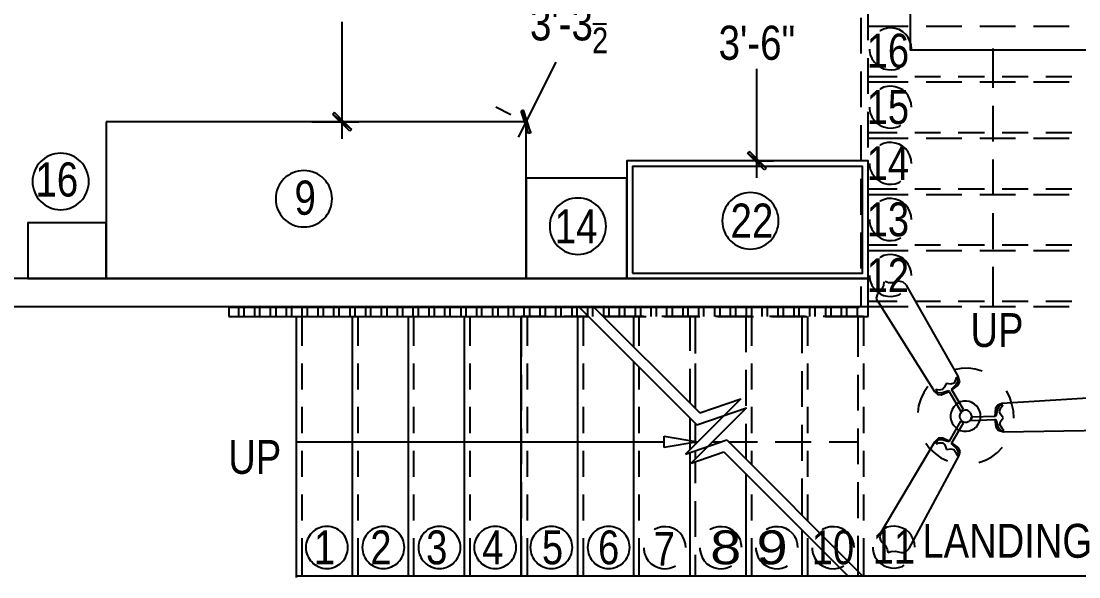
# Model space of a CAD drawing. Header units: millimetres. Extents: x -2604 to 15910, y -8758 to 4238.
# Drawn here: x 8570 to 13371, y -5447 to -2925 of the extents above; entities that cross this region are included whole.
import ezdxf
from ezdxf.enums import TextEntityAlignment as Align

# ---------------------------------------------------------------- set-up
doc = ezdxf.new("R2010")
doc.units = ezdxf.units.MM
doc.layers.add('SOURCE_TEXT', color=7, linetype='Continuous')
doc.layers.add('SOURCE_TRACE', color=8, linetype='Continuous')

msp = doc.modelspace()

# ---------------------------------------------------------------- linework, layer by layer
at = {"layer": 'SOURCE_TRACE'}
for p, q in [((12414.2, -3011.4), (12414.2, -2848.9)), ((12380.3, -2909.8), (12381.7, -3072.4)), ((10027.2, -3459.8), (10027.2, -2928.8)), ((11165.2, -2936.9), (11226.1, -2936.9)), ((12414.2, -2947.8), (12595.7, -2947.8)), ((12468.4, -2969.4), (12467, -2969.4)), ((12484.6, -2961.3), (12468.4, -2969.4)), ((12502.2, -2957.2), (12484.6, -2961.3)), ((12519.8, -2955.9), (12502.2, -2957.2)), ((12537.4, -2958.6), (12519.8, -2955.9)), ((12555.1, -2964), (12537.4, -2958.6)), ((12571.3, -2973.5), (12555.1, -2964)), ((12584.9, -2985.7), (12571.3, -2973.5)), ((12677, -2947.8), (12839.5, -2947.8)), ((12920.8, -2947.8), (13083.4, -2947.8)), ((13164.7, -2947.8), (13327.2, -2947.8)), ((12595.7, -2999.2), (12584.9, -2985.7)), ((12603.8, -3015.5), (12595.7, -2999.2)), ((12609.2, -3033.1), (12603.8, -3015.5)), ((12420.9, -3052.1), (12420.9, -3060.2)), ((12420.9, -3060.2), (12423.6, -3077.8)), ((12610.6, -3052.1), (12609.2, -3033.1)), ((12981.8, -3228.2), (12981.8, -3049.4)), ((10826.5, -3451.7), (10998.5, -3111.7)), ((12414.2, -3255.3), (12414.2, -3092.7)), ((12423.6, -3077.8), (12430.4, -3095.4)), ((12430.4, -3095.4), (12441.3, -3110.3)), ((12441.3, -3110.3), (12453.5, -3123.9)), ((11908.9, -3635.9), (11908.9, -3141.5)), ((12381.7, -3153.7), (12381.7, -3316.2)), ((12453.5, -3123.9), (12468.4, -3133.3)), ((12468.4, -3133.3), (12484.6, -3141.5)), ((12484.6, -3141.5), (12502.2, -3145.5)), ((12502.2, -3145.5), (12519.8, -3146.9)), ((12519.8, -3146.9), (12537.4, -3144.2)), ((12537.4, -3144.2), (12555.1, -3138.8)), ((12555.1, -3138.8), (12563.2, -3133.3)), ((12414.2, -3176.7), (12545.6, -3176.7)), ((12414.2, -3201.1), (12595.7, -3201.1)), ((12625.5, -3176.7), (12743.3, -3176.7)), ((12677, -3201.1), (12839.5, -3201.1)), ((12823.3, -3176.7), (12942.5, -3176.7)), ((12920.8, -3201.1), (13083.4, -3201.1)), ((13022.4, -3176.7), (13140.3, -3176.7)), ((13164.7, -3201.1), (13327.2, -3201.1)), ((13220.2, -3176.7), (13338, -3176.7)), ((12468.4, -3233.6), (12467, -3233.6)), ((12484.6, -3225.5), (12468.4, -3233.6)), ((12502.2, -3221.4), (12484.6, -3225.5)), ((12519.8, -3220), (12502.2, -3221.4)), ((12537.4, -3222.8), (12519.8, -3220)), ((12555.1, -3229.5), (12537.4, -3222.8)), ((12571.3, -3237.7), (12555.1, -3229.5)), ((12584.9, -3249.8), (12571.3, -3237.7)), ((12595.7, -3264.7), (12584.9, -3249.8)), ((12603.8, -3281), (12595.7, -3264.7)), ((12609.2, -3297.3), (12603.8, -3281)), ((12610.6, -3316.2), (12609.2, -3297.3)), ((12981.8, -3472), (12981.8, -3309.5)), ((9992, -3340.6), (9985.2, -3348.7)), ((9985.2, -3348.7), (10069.2, -3416.5)), ((9985.2, -3348.7), (10069.2, -3416.5)), ((10061.1, -3424.6), (9985.2, -3348.7)), ((10069.2, -3416.5), (9992, -3340.6)), ((10724.9, -3314.9), (10792.6, -3348.7)), ((10849.5, -3329.8), (10838.7, -3333.8)), ((10838.7, -3333.8), (10883.4, -3432.7)), ((10838.7, -3333.8), (10883.4, -3432.7)), ((10872.6, -3435.4), (10838.7, -3333.8)), ((10883.4, -3432.7), (10849.5, -3329.8)), ((12414.2, -3499.1), (12414.2, -3336.5)), ((12420.9, -3316.2), (12420.9, -3324.4)), ((12420.9, -3324.4), (12423.6, -3343.3)), ((12423.6, -3343.3), (12430.4, -3359.6)), ((12430.4, -3359.6), (12441.3, -3374.5)), ((9889.1, -3382.6), (10103.1, -3382.6)), ((12381.7, -3397.5), (12381.7, -3560.1)), ((12441.3, -3374.5), (12453.5, -3388)), ((12453.5, -3388), (12468.4, -3398.9)), ((12468.4, -3398.9), (12484.6, -3405.6)), ((12484.6, -3405.6), (12502.2, -3409.7)), ((12519.8, -3411.1), (12537.4, -3408.3)), ((12537.4, -3408.3), (12555.1, -3402.9)), ((12555.1, -3402.9), (12563.2, -3397.5)), ((10069.2, -3416.5), (10061.1, -3424.6)), ((10883.4, -3432.7), (10872.6, -3435.4)), ((12414.2, -3431.4), (12545.6, -3431.4)), ((12502.2, -3409.7), (12519.8, -3411.1)), ((12625.5, -3431.4), (12743.3, -3431.4)), ((12823.3, -3431.4), (12942.5, -3431.4)), ((13022.4, -3431.4), (13140.3, -3431.4)), ((13220.2, -3431.4), (13338, -3431.4)), ((12414.2, -3457.1), (12595.7, -3457.1)), ((12468.4, -3488.3), (12467, -3488.3)), ((12484.6, -3480.1), (12468.4, -3488.3)), ((12502.2, -3476.1), (12484.6, -3480.1)), ((12519.8, -3476.1), (12502.2, -3476.1)), ((12537.4, -3478.8), (12519.8, -3476.1)), ((12555.1, -3484.2), (12537.4, -3478.8)), ((12571.3, -3493.7), (12555.1, -3484.2)), ((12584.9, -3504.5), (12571.3, -3493.7)), ((12595.7, -3519.4), (12584.9, -3504.5)), ((12677, -3457.1), (12839.5, -3457.1)), ((12920.8, -3457.1), (13083.4, -3457.1)), ((13164.7, -3457.1), (13327.2, -3457.1)), ((11875, -3516.7), (11866.9, -3524.8)), ((11866.9, -3524.8), (11950.9, -3592.6)), ((11866.9, -3524.8), (11950.9, -3592.6)), ((11942.7, -3600.7), (11866.9, -3524.8)), ((11950.9, -3592.6), (11875, -3516.7)), ((12603.8, -3535.7), (12595.7, -3519.4)), ((12609.2, -3553.3), (12603.8, -3535.7)), ((11906.2, -3558.7), (11984.7, -3558.7)), ((11950.9, -3592.6), (11942.7, -3600.7)), ((12414.2, -3742.9), (12414.2, -3580.4)), ((12420.9, -3570.9), (12420.9, -3580.4)), ((12420.9, -3580.4), (12423.6, -3598)), ((12423.6, -3598), (12430.4, -3614.3)), ((12610.6, -3570.9), (12609.2, -3553.3)), ((12981.8, -3715.9), (12981.8, -3553.3)), ((12381.7, -3641.3), (12381.7, -3803.9)), ((12430.4, -3614.3), (12441.3, -3629.2)), ((12441.3, -3629.2), (12453.5, -3642.7)), ((12453.5, -3642.7), (12468.4, -3653.5)), ((12414.2, -3686), (12545.6, -3686)), ((12468.4, -3653.5), (12484.6, -3660.3)), ((12484.6, -3660.3), (12502.2, -3665.7)), ((12502.2, -3665.7), (12519.8, -3665.7)), ((12519.8, -3665.7), (12537.4, -3663)), ((12537.4, -3663), (12555.1, -3657.6)), ((12555.1, -3657.6), (12563.2, -3652.2)), ((12625.5, -3686), (12743.3, -3686)), ((12823.3, -3686), (12942.5, -3686)), ((13022.4, -3686), (13140.3, -3686)), ((13220.2, -3686), (13338, -3686)), ((12414.2, -3711.8), (12595.7, -3711.8)), ((12468.4, -3742.9), (12467, -3742.9)), ((12484.6, -3736.2), (12468.4, -3742.9)), ((12502.2, -3730.8), (12484.6, -3736.2)), ((12519.8, -3730.8), (12502.2, -3730.8)), ((12537.4, -3733.5), (12519.8, -3730.8)), ((12555.1, -3738.9), (12537.4, -3733.5)), ((12571.3, -3748.4), (12555.1, -3738.9)), ((12677, -3711.8), (12839.5, -3711.8)), ((12920.8, -3711.8), (13083.4, -3711.8)), ((13164.7, -3711.8), (13327.2, -3711.8)), ((12584.9, -3760.6), (12571.3, -3748.4)), ((12595.7, -3774.1), (12584.9, -3760.6)), ((12603.8, -3790.4), (12595.7, -3774.1)), ((12609.2, -3808), (12603.8, -3790.4)), ((12414.2, -3986.8), (12414.2, -3824.2)), ((12420.9, -3825.6), (12420.9, -3835.1)), ((12420.9, -3835.1), (12423.6, -3852.7)), ((12610.6, -3825.6), (12609.2, -3808)), ((12981.8, -3959.7), (12981.8, -3797.1)), ((12381.7, -3885.2), (12381.7, -4047.7)), ((12423.6, -3852.7), (12430.4, -3868.9)), ((12430.4, -3868.9), (12441.3, -3885.2)), ((12441.3, -3885.2), (12453.5, -3897.4)), ((12453.5, -3897.4), (12468.4, -3908.2)), ((12468.4, -3908.2), (12484.6, -3916.3)), ((12484.6, -3916.3), (12502.2, -3920.4)), ((12502.2, -3920.4), (12519.8, -3920.4)), ((12519.8, -3920.4), (12537.4, -3919.1)), ((12537.4, -3919.1), (12555.1, -3912.3)), ((12555.1, -3912.3), (12563.2, -3908.2)), ((12414.2, -3940.7), (12545.6, -3940.7)), ((12414.2, -3966.5), (12595.7, -3966.5)), ((12519.8, -3984.1), (12502.2, -3985.4)), ((12537.4, -3986.8), (12519.8, -3984.1)), ((12625.5, -3940.7), (12743.3, -3940.7)), ((12677, -3966.5), (12839.5, -3966.5)), ((12823.3, -3940.7), (12942.5, -3940.7)), ((12920.8, -3966.5), (13083.4, -3966.5)), ((13022.4, -3940.7), (13140.3, -3940.7)), ((13164.7, -3966.5), (13327.2, -3966.5)), ((13220.2, -3940.7), (13338, -3940.7)), ((12468.4, -3997.6), (12467, -3997.6)), ((12484.6, -3989.5), (12468.4, -3997.6)), ((12502.2, -3985.4), (12484.6, -3989.5)), ((12555.1, -3993.6), (12537.4, -3986.8)), ((12571.3, -4001.7), (12555.1, -3993.6)), ((12584.9, -4013.9), (12571.3, -4001.7)), ((12595.7, -4028.8), (12584.9, -4013.9)), ((12603.8, -4043.7), (12595.7, -4028.8)), ((12414.2, -4221.1), (12414.2, -4068.1)), ((12420.9, -4080.3), (12420.9, -4088.4)), ((12609.2, -4061.3), (12603.8, -4043.7)), ((12610.6, -4080.3), (12609.2, -4061.3)), ((12981.8, -4219.8), (12981.8, -4041)), ((12414.2, -4093.8), (4489.4, -4093.8)), ((12414.2, -4219.8), (12414.2, -4093.8)), ((12420.9, -4088.4), (12423.6, -4106)), ((12423.6, -4106), (12430.4, -4123.6)), ((12430.4, -4123.6), (12441.3, -4138.5)), ((12476.5, -4142.6), (12486, -4125)), ((12486, -4125), (12487.3, -4108.7)), ((12506.3, -4112.8), (12491.4, -4107.3)), ((12525.2, -4112.8), (12506.3, -4112.8)), ((12553.7, -4104.6), (12525.2, -4112.8)), ((12572.7, -4110.1), (12553.7, -4104.6)), ((12587.6, -4123.6), (12572.7, -4110.1)), ((12823.3, -4536.8), (12587.6, -4123.6)), ((12381.7, -4129), (12381.7, -4219.8)), ((12441.3, -4138.5), (12453.5, -4152.1)), ((12452.1, -4181.9), (12457.5, -4162.9)), ((12453.5, -4152.1), (12468.4, -4162.9)), ((12457.5, -4162.9), (12476.5, -4142.6)), ((12468.4, -4162.9), (12484.6, -4169.7)), ((12484.6, -4169.7), (12502.2, -4173.7)), ((12502.2, -4173.7), (12519.8, -4175.1)), ((12519.8, -4175.1), (12537.4, -4172.4)), ((12537.4, -4172.4), (12555.1, -4167)), ((12555.1, -4167), (12563.2, -4161.5)), ((4615.3, -4221.1), (12414.2, -4219.8)), ((9817.3, -4221.1), (9817.3, -4225.2)), ((9843, -4221.1), (9843, -4225.2)), ((10071.9, -4221.1), (12254.3, -4221.1)), ((10071.9, -4221.1), (10071.9, -4225.2)), ((10097.7, -4221.1), (10097.7, -4225.2)), ((10326.6, -4221.1), (10326.6, -4225.2)), ((10351, -4221.1), (10351, -4225.2)), ((10581.3, -4221.1), (10581.3, -4225.2)), ((10605.7, -4221.1), (10605.7, -4225.2)), ((10840, -4221.1), (10840, -4225.2)), ((10840, -4225.2), (10840, -4221.1)), ((10865.8, -4221.1), (10865.8, -4225.2)), ((11094.7, -4221.1), (11094.7, -4225.2)), ((11101.5, -4221.1), (11636.6, -4757.6)), ((11120.5, -4221.1), (11120.5, -4225.2)), ((11167.9, -4221.1), (11650.1, -4703.4)), ((11349.4, -4221.1), (11349.4, -4225.2)), ((11373.8, -4221.1), (11373.8, -4225.2)), ((11604.1, -4221.1), (11604.1, -4225.2)), ((11628.5, -4221.1), (11628.5, -4225.2)), ((11858.8, -4221.1), (11858.8, -4225.2)), ((11884.5, -4221.1), (11884.5, -4225.2)), ((12113.4, -4221.1), (12113.4, -4225.2)), ((12139.2, -4221.1), (12139.2, -4225.2)), ((12254.3, -4221.1), (12368.1, -4221.1)), ((12373.5, -4225.2), (12373.5, -4221.1)), ((12414.2, -4195.4), (12545.6, -4195.4)), ((12414.2, -4219.8), (12595.7, -4219.8)), ((12414.2, -4265.8), (12414.2, -4219.8)), ((12457.5, -4200.8), (12452.1, -4181.9)), ((12460.2, -4199.5), (12714.9, -4605.9)), ((12625.5, -4195.4), (12743.3, -4195.4)), ((12677, -4219.8), (12839.5, -4219.8)), ((12823.3, -4195.4), (12942.5, -4195.4)), ((12920.8, -4219.8), (13083.4, -4219.8)), ((13022.4, -4195.4), (13140.3, -4195.4)), ((13164.7, -4219.8), (13327.2, -4219.8)), ((13220.2, -4195.4), (13338, -4195.4)), ((12373.5, -4225.2), (9512.5, -4225.2)), ((9512.5, -4225.2), (9512.5, -4265.8)), ((9512.5, -4265.8), (11146.2, -4265.8)), ((9558.5, -4265.8), (9558.5, -4225.2)), ((9581.6, -4265.8), (9581.6, -4225.2)), ((9630.3, -4265.8), (9630.3, -4225.2)), ((9653.4, -4265.8), (9653.4, -4225.2)), ((9702.1, -4265.8), (9702.1, -4225.2)), ((9726.5, -4265.8), (9726.5, -4225.2)), ((9773.9, -4265.8), (9773.9, -4225.2)), ((9798.3, -4265.8), (9798.3, -4225.2)), ((9817.3, -4265.8), (9817.3, -5444.4)), ((9843, -4265.8), (9843, -4398.6)), ((9845.7, -4265.8), (9845.7, -4225.2)), ((9870.1, -4265.8), (9870.1, -4225.2)), ((9917.5, -4265.8), (9917.5, -4225.2)), ((9941.9, -4265.8), (9941.9, -4225.2)), ((9989.3, -4265.8), (9989.3, -4225.2)), ((10013.7, -4265.8), (10013.7, -4225.2)), ((10062.5, -4265.8), (10062.5, -4225.2)), ((10071.9, -4265.8), (10071.9, -5444.4)), ((10085.5, -4265.8), (10085.5, -4225.2)), ((10097.7, -4265.8), (10097.7, -4398.6)), ((10134.3, -4265.8), (10134.3, -4225.2)), ((10157.3, -4265.8), (10157.3, -4225.2)), ((10206.1, -4265.8), (10206.1, -4225.2)), ((10230.4, -4265.8), (10230.4, -4225.2)), ((10277.9, -4265.8), (10277.9, -4225.2)), ((10302.2, -4265.8), (10302.2, -4225.2)), ((10326.6, -4265.8), (10326.6, -5444.4)), ((10349.7, -4265.8), (10349.7, -4225.2)), ((10351, -4265.8), (10351, -4398.6)), ((10374, -4265.8), (10374, -4225.2)), ((10421.5, -4265.8), (10421.5, -4225.2)), ((10445.8, -4265.8), (10445.8, -4225.2)), ((10493.2, -4265.8), (10493.2, -4225.2)), ((10517.6, -4265.8), (10517.6, -4225.2)), ((10566.4, -4265.8), (10566.4, -4225.2)), ((10581.3, -4265.8), (10581.3, -5444.4)), ((10589.4, -4265.8), (10589.4, -4225.2)), ((10605.7, -4265.8), (10605.7, -4398.6)), ((10638.2, -4265.8), (10638.2, -4225.2)), ((10661.2, -4265.8), (10661.2, -4225.2)), ((10710, -4265.8), (10710, -4225.2)), ((10734.4, -4265.8), (10734.4, -4225.2)), ((10781.8, -4265.8), (10781.8, -4225.2)), ((10806.2, -4265.8), (10806.2, -4225.2)), ((10952.5, -4265.8), (10840, -4265.8)), ((10840, -4265.8), (10840, -4448.7)), ((10840, -5444.4), (10840, -4265.8)), ((10853.6, -4265.8), (10853.6, -4225.2)), ((10865.8, -4265.8), (10865.8, -4398.6)), ((10878, -4265.8), (10878, -4225.2)), ((10925.4, -4265.8), (10925.4, -4225.2)), ((10949.8, -4265.8), (10949.8, -4225.2)), ((10997.2, -4265.8), (10997.2, -4225.2)), ((11021.6, -4265.8), (11021.6, -4225.2)), ((11146.2, -4265.8), (11033.8, -4265.8)), ((11070.3, -4265.8), (11070.3, -4225.2)), ((11093.4, -4265.8), (11093.4, -4225.2)), ((11094.7, -4265.8), (11094.7, -5444.4)), ((11120.5, -4265.8), (11120.5, -4398.6)), ((11142.1, -4265.8), (11142.1, -4225.2)), ((11165.2, -4265.8), (11165.2, -4225.2)), ((11396.8, -4265.8), (11211.2, -4265.8)), ((11211.2, -4265.8), (11406.3, -4265.8)), ((11213.9, -4265.8), (11213.9, -4225.2)), ((11238.3, -4265.8), (11238.3, -4225.2)), ((11285.7, -4265.8), (11285.7, -4225.2)), ((11310.1, -4265.8), (11310.1, -4225.2)), ((11349.4, -4265.8), (11349.4, -4404)), ((11357.5, -4265.8), (11357.5, -4225.2)), ((11373.8, -4265.8), (11373.8, -4398.6)), ((11381.9, -4265.8), (11381.9, -4225.2)), ((11429.3, -4265.8), (11429.3, -4225.2)), ((11453.7, -4265.8), (11453.7, -4225.2)), ((11640.7, -4265.8), (11478.1, -4265.8)), ((11487.6, -4265.8), (11650.1, -4265.8)), ((11501.1, -4265.8), (11501.1, -4225.2)), ((11525.5, -4265.8), (11525.5, -4225.2)), ((11574.3, -4265.8), (11574.3, -4225.2)), ((11597.3, -4265.8), (11597.3, -4225.2)), ((11604.1, -4265.8), (11604.1, -4421.6)), ((11628.5, -4265.8), (11628.5, -4398.6)), ((11628.5, -4265.8), (11628.5, -4433.8)), ((11646.1, -4265.8), (11646.1, -4225.2)), ((11669.1, -4265.8), (11669.1, -4225.2)), ((11717.9, -4265.8), (11717.9, -4225.2)), ((11884.5, -4265.8), (11721.9, -4265.8)), ((11731.4, -4265.8), (11894, -4265.8)), ((11742.3, -4265.8), (11742.3, -4225.2)), ((11789.7, -4265.8), (11789.7, -4225.2)), ((11814, -4265.8), (11814, -4225.2)), ((11858.8, -4265.8), (11858.8, -4427.1)), ((11861.5, -4265.8), (11861.5, -4225.2)), ((11884.5, -4265.8), (11884.5, -4398.6)), ((11885.8, -4265.8), (11885.8, -4225.2)), ((11933.3, -4265.8), (11933.3, -4225.2)), ((11957.6, -4265.8), (11957.6, -4225.2)), ((12128.3, -4265.8), (11965.8, -4265.8)), ((11975.3, -4265.8), (12137.8, -4265.8)), ((12005.1, -4265.8), (12005.1, -4225.2)), ((12029.4, -4265.8), (12029.4, -4225.2)), ((12078.2, -4265.8), (12078.2, -4225.2)), ((12101.2, -4265.8), (12101.2, -4225.2)), ((12113.4, -4265.8), (12113.4, -4432.5)), ((12139.2, -4265.8), (12139.2, -4398.6)), ((12150, -4265.8), (12150, -4225.2)), ((12173, -4265.8), (12173, -4225.2)), ((12393.8, -4265.8), (12209.6, -4265.8)), ((12219.1, -4265.8), (12414.2, -4265.8)), ((12221.8, -4265.8), (12221.8, -4225.2)), ((12246.2, -4265.8), (12246.2, -4225.2)), ((12293.6, -4265.8), (12293.6, -4225.2)), ((12318, -4265.8), (12318, -4225.2)), ((12365.4, -4265.8), (12365.4, -4225.2)), ((12368.1, -4265.8), (12368.1, -4448.7)), ((12393.8, -4265.8), (12393.8, -4398.6)), ((12395.2, -4265.8), (12397.9, -4265.8)), ((9843, -4478.5), (9843, -4596.4)), ((10097.7, -4478.5), (10097.7, -4596.4)), ((10351, -4478.5), (10351, -4596.4)), ((10605.7, -4478.5), (10605.7, -4596.4)), ((10865.8, -4478.5), (10865.8, -4596.4)), ((11120.5, -4478.5), (11120.5, -4596.4)), ((11349.4, -4470.4), (11349.4, -5444.4)), ((11373.8, -4494.8), (11373.8, -4596.4)), ((11604.1, -4502.9), (11604.1, -4658.7)), ((11628.5, -4478.5), (11628.5, -4596.4)), ((11858.8, -4508.3), (11858.8, -4670.9)), ((11884.5, -4478.5), (11884.5, -4596.4)), ((12139.2, -4478.5), (12139.2, -4596.4)), ((12393.8, -4478.5), (12393.8, -4596.4)), ((12836.8, -4501.6), (12804.3, -4507)), ((12869.3, -4500.2), (12836.8, -4501.6)), ((12900.5, -4504.3), (12869.3, -4500.2)), ((12931.6, -4513.7), (12900.5, -4504.3)), ((10840, -4530), (10840, -4692.6)), ((11628.5, -4515.1), (11628.5, -4683.1)), ((12113.4, -4513.7), (12113.4, -4676.3)), ((12368.1, -4530), (12368.1, -4692.6)), ((12811.1, -4553), (12804.3, -4567.9)), ((12813.8, -4542.2), (12811.1, -4553)), ((12817.9, -4543.6), (12813.8, -4542.2)), ((12815.1, -4572), (12823.3, -4557.1)), ((12823.3, -4557.1), (12817.9, -4543.6)), ((12830, -4562.5), (12823.3, -4536.8)), ((12685.1, -4582.8), (12667.5, -4609.9)), ((12714.9, -4605.9), (12729.8, -4619.4)), ((12723, -4596.4), (12720.3, -4600.4)), ((12720.3, -4600.4), (12729.8, -4611.3)), ((12735.2, -4600.4), (12723, -4596.4)), ((12751.5, -4597.7), (12735.2, -4600.4)), ((12746.1, -4612.6), (12779.9, -4601.8)), ((12746.1, -4620.8), (12782.6, -4605.9)), ((12761, -4586.9), (12751.5, -4597.7)), ((12767.7, -4569.3), (12761, -4586.9)), ((12789.4, -4572), (12767.7, -4569.3)), ((12779.9, -4601.8), (12781.3, -4604.5)), ((12782.6, -4605.9), (12835.5, -4696.6)), ((12804.3, -4567.9), (12789.4, -4572)), ((12792.1, -4595), (12815.1, -4572)), ((12793.5, -4597.7), (12792.1, -4595)), ((12794.8, -4599.1), (12820.6, -4578.8)), ((12847.7, -4687.1), (12794.8, -4599.1)), ((12820.6, -4578.8), (12830, -4562.5)), ((13057.6, -4631.6), (13042.7, -4603.2)), ((11835.7, -4639.7), (11585.1, -4890.3)), ((11650.1, -4703.4), (11835.7, -4639.7)), ((12652.6, -4639.7), (12643.1, -4670.9)), ((12667.5, -4609.9), (12652.6, -4639.7)), ((12729.8, -4611.3), (12746.1, -4612.6)), ((12729.8, -4619.4), (12746.1, -4620.8)), ((12834.1, -4653.3), (12821.9, -4658.7)), ((12846.3, -4650.6), (12834.1, -4653.3)), ((12859.9, -4650.6), (12846.3, -4650.6)), ((12872, -4651.9), (12859.9, -4650.6)), ((12884.2, -4656), (12872, -4651.9)), ((12896.4, -4662.8), (12884.2, -4656)), ((13499.3, -4631.6), (13021.1, -4660.1)), ((13067.1, -4662.8), (13057.6, -4631.6)), ((9843, -4676.3), (9843, -4795.5)), ((10097.7, -4676.3), (10097.7, -4795.5)), ((10351, -4676.3), (10351, -4795.5)), ((10605.7, -4676.3), (10605.7, -4795.5)), ((10865.8, -4676.3), (10865.8, -4795.5)), ((11120.5, -4676.3), (11120.5, -4795.5)), ((11373.8, -4676.3), (11373.8, -4795.5)), ((11861.5, -4680.4), (11610.8, -4931)), ((11628.5, -4676.3), (11628.5, -4683.1)), ((11636.6, -4757.6), (11861.5, -4680.4)), ((11884.5, -4676.3), (11884.5, -4795.5)), ((12139.2, -4676.3), (12139.2, -4795.5)), ((12393.8, -4676.3), (12393.8, -4795.5)), ((12643.1, -4670.9), (12639, -4702)), ((12790.8, -4699.3), (12788.1, -4711.5)), ((12796.2, -4687.1), (12790.8, -4699.3)), ((12803, -4676.3), (12796.2, -4687.1)), ((12812.4, -4666.8), (12803, -4676.3)), ((12821.9, -4658.7), (12812.4, -4666.8)), ((12835.5, -4702), (12832.8, -4706.1)), ((12835.5, -4696.6), (12847.7, -4687.1)), ((12838.2, -4698), (12835.5, -4702)), ((12842.2, -4695.3), (12838.2, -4698)), ((12847.7, -4692.6), (12842.2, -4695.3)), ((12853.1, -4691.2), (12847.7, -4692.6)), ((12858.5, -4691.2), (12853.1, -4691.2)), ((12862.6, -4691.2), (12858.5, -4691.2)), ((12868, -4693.9), (12862.6, -4691.2)), ((12872, -4696.6), (12868, -4693.9)), ((12876.1, -4699.3), (12872, -4696.6)), ((12878.8, -4703.4), (12876.1, -4699.3)), ((12881.5, -4708.8), (12878.8, -4703.4)), ((12905.9, -4670.9), (12896.4, -4662.8)), ((12914, -4681.7), (12905.9, -4670.9)), ((12919.5, -4692.6), (12914, -4681.7)), ((12923.5, -4706.1), (12919.5, -4692.6)), ((12992.6, -4681.7), (12988.5, -4719.7)), ((13002.1, -4668.2), (12992.6, -4681.7)), ((13000.7, -4684.4), (12994, -4719.7)), ((13008.9, -4670.9), (13000.7, -4684.4)), ((13021.1, -4660.1), (13002.1, -4668.2)), ((13025.1, -4668.2), (13008.9, -4670.9)), ((13010.2, -4696.6), (13017, -4680.4)), ((13015.6, -4708.8), (13010.2, -4696.6)), ((13017, -4680.4), (13025.1, -4670.9)), ((13025.1, -4670.9), (13025.1, -4668.2)), ((13073.9, -4693.9), (13067.1, -4662.8)), ((13075.2, -4726.4), (13073.9, -4693.9)), ((11604.1, -4725.1), (11604.1, -4870)), ((11628.5, -4749.5), (11628.5, -4795.5)), ((11628.5, -4749.5), (11628.5, -4845.6)), ((11858.8, -4752.2), (11858.8, -4912)), ((12834.1, -4741.3), (12782.6, -4832.1)), ((12788.1, -4711.5), (12788.1, -4725.1)), ((12788.1, -4725.1), (12790.8, -4737.3)), ((12790.8, -4737.3), (12796.2, -4749.5)), ((12794.8, -4838.9), (12847.7, -4748.1)), ((12796.2, -4749.5), (12803, -4760.3)), ((12830, -4710.2), (12828.7, -4715.6)), ((12828.7, -4715.6), (12828.7, -4721)), ((12828.7, -4721), (12830, -4726.4)), ((12832.8, -4706.1), (12830, -4710.2)), ((12830, -4726.4), (12832.8, -4730.5)), ((12832.8, -4730.5), (12835.5, -4735.9)), ((12847.7, -4748.1), (12834.1, -4741.3)), ((12835.5, -4735.9), (12838.2, -4738.6)), ((12838.2, -4738.6), (12842.2, -4742.7)), ((12842.2, -4742.7), (12847.7, -4744)), ((12847.7, -4744), (12853.1, -4745.4)), ((12853.1, -4745.4), (12858.5, -4745.4)), ((12858.5, -4745.4), (12862.6, -4745.4)), ((12862.6, -4745.4), (12868, -4742.7)), ((12868, -4742.7), (12872, -4740)), ((12872, -4740), (12876.1, -4737.3)), ((12876.1, -4737.3), (12878.8, -4733.2)), ((12878.8, -4733.2), (12881.5, -4729.1)), ((12884.2, -4722.4), (12880.2, -4737.3)), ((12880.2, -4737.3), (12988.5, -4733.2)), ((12882.9, -4712.9), (12881.5, -4708.8)), ((12881.5, -4729.1), (12882.9, -4723.7)), ((12884.2, -4718.3), (12882.9, -4712.9)), ((12882.9, -4723.7), (12884.2, -4718.3)), ((12988.5, -4719.7), (12884.2, -4722.4)), ((12914, -4754.9), (12919.5, -4744)), ((12919.5, -4744), (12923.5, -4731.9)), ((12924.9, -4718.3), (12923.5, -4706.1)), ((12923.5, -4731.9), (12924.9, -4718.3)), ((12988.5, -4733.2), (12994, -4765.7)), ((12994, -4719.7), (12989.9, -4718.3)), ((12991.3, -4733.2), (12994, -4733.2)), ((12994, -4733.2), (13002.1, -4764.4)), ((13011.6, -4756.2), (13014.3, -4742.7)), ((13014.3, -4742.7), (13027.8, -4725.1)), ((13027.8, -4725.1), (13015.6, -4708.8)), ((10840, -4773.8), (10840, -4936.4)), ((12113.4, -4757.6), (12113.4, -4920.1)), ((12368.1, -4773.8), (12368.1, -4936.4)), ((12803, -4760.3), (12812.4, -4769.8)), ((12812.4, -4769.8), (12821.9, -4777.9)), ((12821.9, -4777.9), (12834.1, -4783.3)), ((12834.1, -4783.3), (12846.3, -4786)), ((12846.3, -4786), (12859.9, -4786)), ((12859.9, -4786), (12872, -4784.7)), ((12872, -4784.7), (12884.2, -4780.6)), ((12884.2, -4780.6), (12896.4, -4773.8)), ((12896.4, -4773.8), (12905.9, -4765.7)), ((12905.9, -4765.7), (12914, -4754.9)), ((12994, -4765.7), (13004.8, -4782)), ((13002.1, -4764.4), (13014.3, -4782)), ((13004.8, -4782), (13029.2, -4788.7)), ((13023.8, -4775.2), (13011.6, -4756.2)), ((13014.3, -4782), (13027.8, -4786)), ((13031.9, -4783.3), (13023.8, -4775.2)), ((13027.8, -4786), (13031.9, -4783.3)), ((13029.2, -4788.7), (13506, -4780.6)), ((9817.3, -4834.8), (11488.9, -4834.8)), ((11488.9, -4809.1), (11640.7, -4834.8)), ((11488.9, -4860.5), (11488.9, -4809.1)), ((11640.7, -4834.8), (11488.9, -4860.5)), ((11585.1, -4890.3), (11772.1, -4825.3)), ((11705.7, -4834.8), (11745, -4834.8)), ((11772.1, -4825.3), (12389.8, -5444.4)), ((11780.2, -4834.8), (11911.6, -4834.8)), ((11992.9, -4834.8), (12155.4, -4834.8)), ((12236.7, -4834.8), (12368.1, -4834.8)), ((12714.9, -4836.2), (12471.1, -5245.3)), ((12675.6, -4840.2), (12694.6, -4866)), ((12733.9, -4818.5), (12714.9, -4836.2)), ((12732.5, -4826.7), (12723, -4837.5)), ((12723, -4837.5), (12723, -4842.9)), ((12723, -4842.9), (12735.2, -4838.9)), ((12748.8, -4825.3), (12732.5, -4826.7)), ((12752.8, -4818.5), (12733.9, -4818.5)), ((12735.2, -4838.9), (12751.5, -4838.9)), ((12779.9, -4834.8), (12748.8, -4825.3)), ((12751.5, -4838.9), (12762.3, -4848.4)), ((12782.6, -4832.1), (12752.8, -4818.5)), ((12762.3, -4848.4), (12769.1, -4868.7)), ((12781.3, -4833.5), (12779.9, -4834.8)), ((12792.1, -4842.9), (12794.8, -4840.2)), ((12817.9, -4867.3), (12792.1, -4842.9)), ((12824.6, -4861.9), (12794.8, -4838.9)), ((9843, -4875.4), (9843, -4993.3)), ((10097.7, -4875.4), (10097.7, -4993.3)), ((10351, -4875.4), (10351, -4993.3)), ((10605.7, -4875.4), (10605.7, -4993.3)), ((10865.8, -4875.4), (10865.8, -4993.3)), ((11120.5, -4875.4), (11120.5, -4993.3)), ((11373.8, -4875.4), (11373.8, -4993.3)), ((11604.1, -4883.6), (11604.1, -5444.4)), ((11610.8, -4931), (11758.5, -4879.5)), ((11628.5, -4875.4), (11628.5, -4912)), ((11758.5, -4879.5), (12323.4, -5444.4)), ((11884.5, -4875.4), (11884.5, -4937.8)), ((12139.2, -4875.4), (12139.2, -4993.3)), ((12393.8, -4875.4), (12393.8, -4993.3)), ((12694.6, -4866), (12719, -4887.6)), ((12719, -4887.6), (12744.7, -4906.6)), ((12769.1, -4868.7), (12789.4, -4866)), ((12789.4, -4866), (12803, -4868.7)), ((12803, -4868.7), (12812.4, -4882.2)), ((12812.4, -4882.2), (12816.5, -4894.4)), ((12816.5, -4894.4), (12820.6, -4894.4)), ((12824.6, -4880.9), (12817.9, -4867.3)), ((12820.6, -4894.4), (12824.6, -4880.9)), ((12831.4, -4876.8), (12824.6, -4861.9)), ((12827.3, -4897.1), (12831.4, -4876.8)), ((12975, -4902.5), (13000.7, -4882.2)), ((13000.7, -4882.2), (13023.8, -4859.2)), ((11628.5, -4924.2), (11628.5, -5021.7)), ((12599.8, -5318.4), (12827.3, -4897.1)), ((12744.7, -4906.6), (12774.5, -4920.1)), ((12916.7, -4928.3), (12946.5, -4917.4)), ((12946.5, -4917.4), (12975, -4902.5)), ((11858.8, -4978.4), (11858.8, -5444.4)), ((10840, -5017.7), (10840, -5180.2)), ((12113.4, -5001.4), (12113.4, -5168.1)), ((12368.1, -5017.7), (12368.1, -5180.2)), ((9843, -5073.2), (9843, -5191.1)), ((10097.7, -5073.2), (10097.7, -5191.1)), ((10351, -5073.2), (10351, -5191.1)), ((10605.7, -5073.2), (10605.7, -5191.1)), ((10865.8, -5073.2), (10865.8, -5191.1)), ((11120.5, -5073.2), (11120.5, -5191.1)), ((11373.8, -5073.2), (11373.8, -5191.1)), ((11884.5, -5073.2), (11884.5, -5191.1)), ((12139.2, -5073.2), (12139.2, -5191.1)), ((12393.8, -5073.2), (12393.8, -5191.1)), ((11628.5, -5103), (11628.5, -5265.6)), ((11444.2, -5231.7), (11442.9, -5233.1)), ((11460.5, -5224.9), (11444.2, -5231.7)), ((11478.1, -5220.9), (11460.5, -5224.9)), ((11495.7, -5219.5), (11478.1, -5220.9)), ((11513.3, -5222.2), (11495.7, -5219.5)), ((11530.9, -5227.7), (11513.3, -5222.2)), ((11547.2, -5237.1), (11530.9, -5227.7)), ((11713.8, -5224.9), (11697.5, -5231.7)), ((11697.5, -5231.7), (11697.5, -5233.1)), ((11731.4, -5220.9), (11713.8, -5224.9)), ((11750.4, -5219.5), (11731.4, -5220.9)), ((11768, -5222.2), (11750.4, -5219.5)), ((11784.2, -5227.7), (11768, -5222.2)), ((11800.5, -5237.1), (11784.2, -5227.7)), ((11968.5, -5224.9), (11952.2, -5231.7)), ((11952.2, -5231.7), (11952.2, -5233.1)), ((11986.1, -5220.9), (11968.5, -5224.9)), ((12005.1, -5219.5), (11986.1, -5220.9)), ((12022.7, -5222.2), (12005.1, -5219.5)), ((12040.3, -5227.7), (12022.7, -5222.2)), ((12055.2, -5237.1), (12040.3, -5227.7)), ((12223.2, -5224.9), (12206.9, -5231.7)), ((12206.9, -5231.7), (12206.9, -5233.1)), ((12240.8, -5220.9), (12223.2, -5224.9)), ((12259.7, -5219.5), (12240.8, -5220.9)), ((12277.3, -5222.2), (12259.7, -5219.5)), ((12295, -5227.7), (12277.3, -5222.2)), ((12309.9, -5237.1), (12295, -5227.7)), ((12499.5, -5222.2), (12483.3, -5230.4)), ((12517.1, -5218.2), (12499.5, -5222.2)), ((12534.7, -5216.8), (12517.1, -5218.2)), ((12552.3, -5219.5), (12534.7, -5216.8)), ((12570, -5226.3), (12552.3, -5219.5)), ((12586.2, -5234.4), (12570, -5226.3)), ((9843, -5271), (9843, -5444.4)), ((10097.7, -5271), (10097.7, -5444.4)), ((10351, -5271), (10351, -5444.4)), ((10605.7, -5271), (10605.7, -5444.4)), ((10840, -5261.5), (10840, -5444.4)), ((10865.8, -5271), (10865.8, -5444.4)), ((11120.5, -5271), (11120.5, -5444.4)), ((11373.8, -5271), (11373.8, -5444.4)), ((11560.7, -5249.3), (11547.2, -5237.1)), ((11571.6, -5262.9), (11560.7, -5249.3)), ((11579.7, -5279.1), (11571.6, -5262.9)), ((11585.1, -5296.7), (11579.7, -5279.1)), ((11814, -5249.3), (11800.5, -5237.1)), ((11824.9, -5262.9), (11814, -5249.3)), ((11834.4, -5279.1), (11824.9, -5262.9)), ((11838.4, -5296.7), (11834.4, -5279.1)), ((11884.5, -5271), (11884.5, -5444.4)), ((12068.7, -5249.3), (12055.2, -5237.1)), ((12080.9, -5262.9), (12068.7, -5249.3)), ((12089, -5279.1), (12080.9, -5262.9)), ((12093.1, -5296.7), (12089, -5279.1)), ((12113.4, -5233.1), (12113.4, -5444.4)), ((12139.2, -5271), (12139.2, -5444.4)), ((12323.4, -5249.3), (12309.9, -5237.1)), ((12335.6, -5262.9), (12323.4, -5249.3)), ((12343.7, -5279.1), (12335.6, -5262.9)), ((12349.1, -5296.7), (12343.7, -5279.1)), ((12368.1, -5261.5), (12368.1, -5444.4)), ((12393.8, -5271), (12393.8, -5444.4)), ((12471.1, -5245.3), (12465.6, -5265.6)), ((12465.6, -5265.6), (12471.1, -5284.6)), ((12599.8, -5246.6), (12586.2, -5234.4)), ((12610.6, -5261.5), (12599.8, -5246.6)), ((12618.7, -5276.4), (12610.6, -5261.5)), ((12624.1, -5294), (12618.7, -5276.4)), ((11396.8, -5315.7), (11396.8, -5323.8)), ((11396.8, -5323.8), (11399.5, -5341.5)), ((11586.5, -5314.4), (11585.1, -5296.7)), ((11650.1, -5315.7), (11650.1, -5323.8)), ((11650.1, -5323.8), (11654.2, -5341.5)), ((11841.1, -5314.4), (11838.4, -5296.7)), ((11904.8, -5315.7), (11904.8, -5323.8)), ((11904.8, -5323.8), (11908.9, -5341.5)), ((12095.8, -5314.4), (12093.1, -5296.7)), ((12159.5, -5315.7), (12159.5, -5323.8)), ((12159.5, -5323.8), (12163.6, -5341.5)), ((12350.5, -5314.4), (12349.1, -5296.7)), ((12435.8, -5313), (12435.8, -5321.1)), ((12435.8, -5321.1), (12438.5, -5338.7)), ((12471.1, -5284.6), (12491.4, -5303.5)), ((12491.4, -5303.5), (12500.9, -5321.1)), ((12500.9, -5321.1), (12503.6, -5337.4)), ((12582.1, -5336), (12599.8, -5318.4)), ((12625.5, -5313), (12624.1, -5294)), ((11399.5, -5341.5), (11406.3, -5359.1)), ((11406.3, -5359.1), (11415.8, -5374)), ((11415.8, -5374), (11429.3, -5387.5)), ((11628.5, -5346.9), (11628.5, -5444.4)), ((11654.2, -5341.5), (11661, -5359.1)), ((11661, -5359.1), (11670.5, -5374)), ((11670.5, -5374), (11682.6, -5387.5)), ((11908.9, -5341.5), (11915.6, -5359.1)), ((11915.6, -5359.1), (11925.1, -5374)), ((11925.1, -5374), (11937.3, -5387.5)), ((12163.6, -5341.5), (12170.3, -5359.1)), ((12170.3, -5359.1), (12179.8, -5374)), ((12179.8, -5374), (12192, -5387.5)), ((12438.5, -5338.7), (12445.3, -5356.4)), ((12445.3, -5356.4), (12456.2, -5371.3)), ((12456.2, -5371.3), (12468.4, -5384.8)), ((12503.6, -5337.4), (12517.1, -5332)), ((12517.1, -5332), (12538.8, -5330.6)), ((12538.8, -5330.6), (12564.5, -5337.4)), ((12564.5, -5337.4), (12582.1, -5336)), ((11429.3, -5387.5), (11444.2, -5397)), ((11444.2, -5397), (11460.5, -5405.1)), ((11460.5, -5405.1), (11478.1, -5409.2)), ((11478.1, -5409.2), (11495.7, -5410.5)), ((11495.7, -5410.5), (11513.3, -5407.8)), ((11513.3, -5407.8), (11530.9, -5401.1)), ((11530.9, -5401.1), (11539.1, -5397)), ((11682.6, -5387.5), (11697.5, -5397)), ((11697.5, -5397), (11713.8, -5405.1)), ((11713.8, -5405.1), (11731.4, -5409.2)), ((11731.4, -5409.2), (11750.4, -5410.5)), ((11750.4, -5410.5), (11768, -5407.8)), ((11768, -5407.8), (11784.2, -5401.1)), ((11784.2, -5401.1), (11793.7, -5397)), ((11937.3, -5387.5), (11952.2, -5397)), ((11952.2, -5397), (11968.5, -5405.1)), ((11968.5, -5405.1), (11986.1, -5409.2)), ((11986.1, -5409.2), (12005.1, -5410.5)), ((12005.1, -5410.5), (12022.7, -5407.8)), ((12022.7, -5407.8), (12040.3, -5401.1)), ((12040.3, -5401.1), (12048.4, -5397)), ((12192, -5387.5), (12206.9, -5397)), ((12206.9, -5397), (12223.2, -5405.1)), ((12223.2, -5405.1), (12240.8, -5409.2)), ((12240.8, -5409.2), (12259.7, -5410.5)), ((12259.7, -5410.5), (12277.3, -5407.8)), ((12277.3, -5407.8), (12295, -5401.1)), ((12295, -5401.1), (12303.1, -5397)), ((12468.4, -5384.8), (12483.3, -5395.6)), ((12483.3, -5395.6), (12499.5, -5402.4)), ((12499.5, -5402.4), (12517.1, -5406.5)), ((12517.1, -5406.5), (12534.7, -5407.8)), ((12534.7, -5407.8), (12552.3, -5405.1)), ((12552.3, -5405.1), (12570, -5399.7)), ((12570, -5399.7), (12578.1, -5394.3)), ((13590, -5444.4), (9817.3, -5444.4)), ((9817.3, -5444.4), (9817.3, -5449.8))]:
    msp.add_line(p, q, dxfattribs=at)
for points in [[(13596.8, -3056.1), (13596.8, -2370.7), (12605.2, -2370.7), (12605.2, -3056.1)], [(8955.7, -3382.6), (8955.7, -4093.8), (10861.7, -4093.8), (10861.7, -3382.6)], [(11318.2, -4093.8), (12414.2, -4093.8), (12414.2, -3558.7), (11318.2, -3558.7)], [(11344, -4069.4), (12388.4, -4069.4), (12388.4, -3584.4), (11344, -3584.4)], [(10861.7, -3637.3), (10861.7, -4093.8), (11318.2, -4093.8), (11318.2, -3637.3)], [(8600.8, -4093.8), (8955.7, -4093.8), (8955.7, -3840.5), (8600.8, -3840.5)]]:
    msp.add_lwpolyline(points, close=True, dxfattribs=at)
for points in [[(8749.1, -3524.8), (8736, -3525.5), (8723.3, -3527.4), (8711, -3530.6), (8699.3, -3534.9), (8688.1, -3540.3), (8677.5, -3546.7), (8667.7, -3554.1), (8658.6, -3562.3), (8650.3, -3571.4), (8643, -3581.3), (8636.6, -3591.8), (8631.2, -3603), (8626.9, -3614.8), (8623.7, -3627.1), (8621.8, -3639.8), (8621.1, -3652.9)], [(8877.1, -3652.9), (8876.5, -3639.8), (8874.5, -3627.1), (8871.4, -3614.8), (8867.1, -3603), (8861.7, -3591.8), (8855.3, -3581.3), (8847.9, -3571.4), (8839.6, -3562.3), (8830.5, -3554.1), (8820.7, -3546.7), (8810.1, -3540.3), (8798.9, -3534.9), (8787.2, -3530.6), (8774.9, -3527.4), (8762.2, -3525.5), (8749.1, -3524.8)], [(9853.2, -3603.4), (9840.1, -3604.1), (9827.4, -3606), (9815.1, -3609.2), (9803.3, -3613.5), (9792.1, -3618.9), (9781.6, -3625.3), (9771.7, -3632.6), (9762.6, -3640.9), (9754.4, -3650), (9747, -3659.9), (9740.6, -3670.4), (9735.2, -3681.6), (9730.9, -3693.4), (9727.8, -3705.6), (9725.8, -3718.3), (9725.2, -3731.4)], [(9981.2, -3731.4), (9980.5, -3718.3), (9978.6, -3705.6), (9975.4, -3693.4), (9971.1, -3681.6), (9965.7, -3670.4), (9959.3, -3659.9), (9952, -3650), (9943.7, -3640.9), (9934.6, -3632.6), (9924.7, -3625.3), (9914.2, -3618.9), (9903, -3613.5), (9891.2, -3609.2), (9879, -3606), (9866.3, -3604.1), (9853.2, -3603.4)], [(8621.1, -3652.9), (8621.8, -3665.9), (8623.7, -3678.7), (8626.9, -3690.9), (8631.2, -3702.7), (8636.6, -3713.9), (8643, -3724.4), (8650.3, -3734.3), (8658.6, -3743.4), (8667.7, -3751.6), (8677.5, -3759), (8688.1, -3765.4), (8699.3, -3770.8), (8711, -3775.1), (8723.3, -3778.3), (8736, -3780.2), (8749.1, -3780.9)], [(8749.1, -3780.9), (8762.2, -3780.2), (8774.9, -3778.3), (8787.2, -3775.1), (8798.9, -3770.8), (8810.1, -3765.4), (8820.7, -3759), (8830.5, -3751.6), (8839.6, -3743.4), (8847.9, -3734.3), (8855.3, -3724.4), (8861.7, -3713.9), (8867.1, -3702.7), (8871.4, -3690.9), (8874.5, -3678.7), (8876.5, -3665.9), (8877.1, -3652.9)], [(9725.2, -3731.4), (9725.8, -3744.5), (9727.8, -3757.2), (9730.9, -3769.5), (9735.2, -3781.3), (9740.6, -3792.4), (9747, -3803), (9754.4, -3812.9), (9762.6, -3822), (9771.7, -3830.2), (9781.6, -3837.6), (9792.1, -3844), (9803.3, -3849.4), (9815.1, -3853.7), (9827.4, -3856.8), (9840.1, -3858.8), (9853.2, -3859.4)], [(9853.2, -3859.4), (9866.3, -3858.8), (9879, -3856.8), (9891.2, -3853.7), (9903, -3849.4), (9914.2, -3844), (9924.7, -3837.6), (9934.6, -3830.2), (9943.7, -3822), (9952, -3812.9), (9959.3, -3803), (9965.7, -3792.4), (9971.1, -3781.3), (9975.4, -3769.5), (9978.6, -3757.2), (9980.5, -3744.5), (9981.2, -3731.4)], [(11096.8, -3728), (11083.7, -3728.7), (11071, -3730.6), (11058.7, -3733.8), (11046.9, -3738.1), (11035.7, -3743.5), (11025.2, -3749.9), (11015.3, -3757.3), (11006.2, -3765.5), (10998, -3774.6), (10990.6, -3784.5), (10984.2, -3795), (10978.8, -3806.2), (10974.5, -3818), (10971.3, -3830.3), (10969.4, -3843), (10968.7, -3856.1)], [(11224.8, -3856.1), (11224.1, -3843), (11222.2, -3830.3), (11219, -3818), (11214.7, -3806.2), (11209.3, -3795), (11202.9, -3784.5), (11195.5, -3774.6), (11187.3, -3765.5), (11178.2, -3757.3), (11168.3, -3749.9), (11157.8, -3743.5), (11146.6, -3738.1), (11134.8, -3733.8), (11122.6, -3730.6), (11109.8, -3728.7), (11096.8, -3728)], [(11879.7, -3703.7), (11866.7, -3704.3), (11853.9, -3706.3), (11841.7, -3709.4), (11829.9, -3713.7), (11818.7, -3719.1), (11808.2, -3725.5), (11798.3, -3732.9), (11789.2, -3741.2), (11781, -3750.2), (11773.6, -3760.1), (11767.2, -3770.7), (11761.8, -3781.8), (11757.5, -3793.6), (11754.3, -3805.9), (11752.4, -3818.6), (11751.7, -3831.7)], [(12007.8, -3831.7), (12007.1, -3818.6), (12005.2, -3805.9), (12002, -3793.6), (11997.7, -3781.8), (11992.3, -3770.7), (11985.9, -3760.1), (11978.5, -3750.2), (11970.3, -3741.2), (11961.2, -3732.9), (11951.3, -3725.5), (11940.8, -3719.1), (11929.6, -3713.7), (11917.8, -3709.4), (11905.5, -3706.3), (11892.8, -3704.3), (11879.7, -3703.7)], [(11751.7, -3831.7), (11752.4, -3844.8), (11754.3, -3857.5), (11757.5, -3869.7), (11761.8, -3881.5), (11767.2, -3892.7), (11773.6, -3903.2), (11781, -3913.1), (11789.2, -3922.2), (11798.3, -3930.5), (11808.2, -3937.8), (11818.7, -3944.2), (11829.9, -3949.6), (11841.7, -3953.9), (11853.9, -3957.1), (11866.7, -3959), (11879.7, -3959.7)], [(11879.7, -3959.7), (11892.8, -3959), (11905.5, -3957.1), (11917.8, -3953.9), (11929.6, -3949.6), (11940.8, -3944.2), (11951.3, -3937.8), (11961.2, -3930.5), (11970.3, -3922.2), (11978.5, -3913.1), (11985.9, -3903.2), (11992.3, -3892.7), (11997.7, -3881.5), (12002, -3869.7), (12005.2, -3857.5), (12007.1, -3844.8), (12007.8, -3831.7)], [(10968.7, -3856.1), (10969.4, -3869.1), (10971.3, -3881.9), (10974.5, -3894.1), (10978.8, -3905.9), (10984.2, -3917.1), (10990.6, -3927.6), (10998, -3937.5), (11006.2, -3946.6), (11015.3, -3954.8), (11025.2, -3962.2), (11035.7, -3968.6), (11046.9, -3974), (11058.7, -3978.3), (11071, -3981.5), (11083.7, -3983.4), (11096.8, -3984.1)], [(11096.8, -3984.1), (11109.8, -3983.4), (11122.6, -3981.5), (11134.8, -3978.3), (11146.6, -3974), (11157.8, -3968.6), (11168.3, -3962.2), (11178.2, -3954.8), (11187.3, -3946.6), (11195.5, -3937.5), (11202.9, -3927.6), (11209.3, -3917.1), (11214.7, -3905.9), (11219, -3894.1), (11222.2, -3881.9), (11224.1, -3869.1), (11224.8, -3856.1)], [(9957.5, -5218.2), (9947.7, -5218.7), (9938.2, -5220.1), (9929.1, -5222.5), (9920.3, -5225.7), (9912, -5229.7), (9904.1, -5234.5), (9896.7, -5240), (9889.9, -5246.1), (9883.8, -5252.9), (9878.3, -5260.3), (9873.5, -5268.2), (9869.5, -5276.5), (9866.3, -5285.3), (9863.9, -5294.4), (9862.5, -5303.9), (9862, -5313.7)], [(10053, -5313.7), (10052.5, -5303.9), (10051, -5294.4), (10048.7, -5285.3), (10045.5, -5276.5), (10041.5, -5268.2), (10036.7, -5260.3), (10031.2, -5252.9), (10025, -5246.1), (10018.2, -5240), (10010.9, -5234.5), (10003, -5229.7), (9994.7, -5225.7), (9985.9, -5222.5), (9976.7, -5220.1), (9967.2, -5218.7), (9957.5, -5218.2)], [(10213.5, -5218.2), (10203.7, -5218.7), (10194.3, -5220.1), (10185.1, -5222.5), (10176.3, -5225.7), (10168, -5229.7), (10160.1, -5234.5), (10152.8, -5240), (10146, -5246.1), (10139.8, -5252.9), (10134.3, -5260.3), (10129.5, -5268.2), (10125.5, -5276.5), (10122.3, -5285.3), (10119.9, -5294.4), (10118.5, -5303.9), (10118, -5313.7)], [(10309, -5313.7), (10308.5, -5303.9), (10307.1, -5294.4), (10304.7, -5285.3), (10301.5, -5276.5), (10297.5, -5268.2), (10292.7, -5260.3), (10287.2, -5252.9), (10281, -5246.1), (10274.3, -5240), (10266.9, -5234.5), (10259, -5229.7), (10250.7, -5225.7), (10241.9, -5222.5), (10232.8, -5220.1), (10223.3, -5218.7), (10213.5, -5218.2)], [(10468.2, -5218.2), (10458.4, -5218.7), (10448.9, -5220.1), (10439.8, -5222.5), (10431, -5225.7), (10422.7, -5229.7), (10414.8, -5234.5), (10407.4, -5240), (10400.7, -5246.1), (10394.5, -5252.9), (10389, -5260.3), (10384.2, -5268.2), (10380.2, -5276.5), (10377, -5285.3), (10374.6, -5294.4), (10373.2, -5303.9), (10372.7, -5313.7)], [(10563.7, -5313.7), (10563.2, -5303.9), (10561.7, -5294.4), (10559.4, -5285.3), (10556.2, -5276.5), (10552.2, -5268.2), (10547.4, -5260.3), (10541.9, -5252.9), (10535.7, -5246.1), (10528.9, -5240), (10521.6, -5234.5), (10513.7, -5229.7), (10505.4, -5225.7), (10496.6, -5222.5), (10487.4, -5220.1), (10478, -5218.7), (10468.2, -5218.2)], [(10721.5, -5218.2), (10711.7, -5218.7), (10702.3, -5220.1), (10693.1, -5222.5), (10684.3, -5225.7), (10676, -5229.7), (10668.1, -5234.5), (10660.8, -5240), (10654, -5246.1), (10647.8, -5252.9), (10642.3, -5260.3), (10637.5, -5268.2), (10633.5, -5276.5), (10630.3, -5285.3), (10627.9, -5294.4), (10626.5, -5303.9), (10626, -5313.7)], [(10817, -5313.7), (10816.5, -5303.9), (10815.1, -5294.4), (10812.7, -5285.3), (10809.5, -5276.5), (10805.5, -5268.2), (10800.7, -5260.3), (10795.2, -5252.9), (10789, -5246.1), (10782.3, -5240), (10774.9, -5234.5), (10767, -5229.7), (10758.7, -5225.7), (10749.9, -5222.5), (10740.8, -5220.1), (10731.3, -5218.7), (10721.5, -5218.2)], [(10976.2, -5218.2), (10966.4, -5218.7), (10956.9, -5220.1), (10947.8, -5222.5), (10939, -5225.7), (10930.7, -5229.7), (10922.8, -5234.5), (10915.4, -5240), (10908.7, -5246.1), (10902.5, -5252.9), (10897, -5260.3), (10892.2, -5268.2), (10888.2, -5276.5), (10885, -5285.3), (10882.6, -5294.4), (10881.2, -5303.9), (10880.7, -5313.7)], [(11071.7, -5313.7), (11071.2, -5303.9), (11069.7, -5294.4), (11067.4, -5285.3), (11064.2, -5276.5), (11060.2, -5268.2), (11055.4, -5260.3), (11049.9, -5252.9), (11043.7, -5246.1), (11036.9, -5240), (11029.6, -5234.5), (11021.7, -5229.7), (11013.4, -5225.7), (11004.6, -5222.5), (10995.4, -5220.1), (10986, -5218.7), (10976.2, -5218.2)], [(11236.3, -5218.2), (11226.5, -5218.7), (11217, -5220.1), (11207.9, -5222.5), (11199.1, -5225.7), (11190.8, -5229.7), (11182.9, -5234.5), (11175.5, -5240), (11168.8, -5246.1), (11162.6, -5252.9), (11157.1, -5260.3), (11152.3, -5268.2), (11148.3, -5276.5), (11145.1, -5285.3), (11142.7, -5294.4), (11141.3, -5303.9), (11140.8, -5313.7)], [(11331.8, -5313.7), (11331.3, -5303.9), (11329.8, -5294.4), (11327.5, -5285.3), (11324.3, -5276.5), (11320.3, -5268.2), (11315.5, -5260.3), (11310, -5252.9), (11303.8, -5246.1), (11297, -5240), (11289.7, -5234.5), (11281.8, -5229.7), (11273.5, -5225.7), (11264.7, -5222.5), (11255.5, -5220.1), (11246, -5218.7), (11236.3, -5218.2)], [(9862, -5313.7), (9862.5, -5323.4), (9863.9, -5332.9), (9866.3, -5342.1), (9869.5, -5350.9), (9873.5, -5359.2), (9878.3, -5367.1), (9883.8, -5374.4), (9889.9, -5381.2), (9896.7, -5387.4), (9904.1, -5392.9), (9912, -5397.7), (9920.3, -5401.7), (9929.1, -5404.9), (9938.2, -5407.2), (9947.7, -5408.7), (9957.5, -5409.2)], [(9957.5, -5409.2), (9967.2, -5408.7), (9976.7, -5407.2), (9985.9, -5404.9), (9994.7, -5401.7), (10003, -5397.7), (10010.9, -5392.9), (10018.2, -5387.4), (10025, -5381.2), (10031.2, -5374.4), (10036.7, -5367.1), (10041.5, -5359.2), (10045.5, -5350.9), (10048.7, -5342.1), (10051, -5332.9), (10052.5, -5323.4), (10053, -5313.7)], [(10118, -5313.7), (10118.5, -5323.4), (10119.9, -5332.9), (10122.3, -5342.1), (10125.5, -5350.9), (10129.5, -5359.2), (10134.3, -5367.1), (10139.8, -5374.4), (10146, -5381.2), (10152.8, -5387.4), (10160.1, -5392.9), (10168, -5397.7), (10176.3, -5401.7), (10185.1, -5404.9), (10194.3, -5407.2), (10203.7, -5408.7), (10213.5, -5409.2)], [(10213.5, -5409.2), (10223.3, -5408.7), (10232.8, -5407.2), (10241.9, -5404.9), (10250.7, -5401.7), (10259, -5397.7), (10266.9, -5392.9), (10274.3, -5387.4), (10281, -5381.2), (10287.2, -5374.4), (10292.7, -5367.1), (10297.5, -5359.2), (10301.5, -5350.9), (10304.7, -5342.1), (10307.1, -5332.9), (10308.5, -5323.4), (10309, -5313.7)], [(10372.7, -5313.7), (10373.2, -5323.4), (10374.6, -5332.9), (10377, -5342.1), (10380.2, -5350.9), (10384.2, -5359.2), (10389, -5367.1), (10394.5, -5374.4), (10400.7, -5381.2), (10407.4, -5387.4), (10414.8, -5392.9), (10422.7, -5397.7), (10431, -5401.7), (10439.8, -5404.9), (10448.9, -5407.2), (10458.4, -5408.7), (10468.2, -5409.2)], [(10468.2, -5409.2), (10478, -5408.7), (10487.4, -5407.2), (10496.6, -5404.9), (10505.4, -5401.7), (10513.7, -5397.7), (10521.6, -5392.9), (10528.9, -5387.4), (10535.7, -5381.2), (10541.9, -5374.4), (10547.4, -5367.1), (10552.2, -5359.2), (10556.2, -5350.9), (10559.4, -5342.1), (10561.7, -5332.9), (10563.2, -5323.4), (10563.7, -5313.7)], [(10626, -5313.7), (10626.5, -5323.4), (10627.9, -5332.9), (10630.3, -5342.1), (10633.5, -5350.9), (10637.5, -5359.2), (10642.3, -5367.1), (10647.8, -5374.4), (10654, -5381.2), (10660.8, -5387.4), (10668.1, -5392.9), (10676, -5397.7), (10684.3, -5401.7), (10693.1, -5404.9), (10702.3, -5407.2), (10711.7, -5408.7), (10721.5, -5409.2)], [(10721.5, -5409.2), (10731.3, -5408.7), (10740.8, -5407.2), (10749.9, -5404.9), (10758.7, -5401.7), (10767, -5397.7), (10774.9, -5392.9), (10782.3, -5387.4), (10789, -5381.2), (10795.2, -5374.4), (10800.7, -5367.1), (10805.5, -5359.2), (10809.5, -5350.9), (10812.7, -5342.1), (10815.1, -5332.9), (10816.5, -5323.4), (10817, -5313.7)], [(10880.7, -5313.7), (10881.2, -5323.4), (10882.6, -5332.9), (10885, -5342.1), (10888.2, -5350.9), (10892.2, -5359.2), (10897, -5367.1), (10902.5, -5374.4), (10908.7, -5381.2), (10915.4, -5387.4), (10922.8, -5392.9), (10930.7, -5397.7), (10939, -5401.7), (10947.8, -5404.9), (10956.9, -5407.2), (10966.4, -5408.7), (10976.2, -5409.2)], [(10976.2, -5409.2), (10986, -5408.7), (10995.4, -5407.2), (11004.6, -5404.9), (11013.4, -5401.7), (11021.7, -5397.7), (11029.6, -5392.9), (11036.9, -5387.4), (11043.7, -5381.2), (11049.9, -5374.4), (11055.4, -5367.1), (11060.2, -5359.2), (11064.2, -5350.9), (11067.4, -5342.1), (11069.7, -5332.9), (11071.2, -5323.4), (11071.7, -5313.7)], [(11140.8, -5313.7), (11141.3, -5323.4), (11142.7, -5332.9), (11145.1, -5342.1), (11148.3, -5350.9), (11152.3, -5359.2), (11157.1, -5367.1), (11162.6, -5374.4), (11168.8, -5381.2), (11175.5, -5387.4), (11182.9, -5392.9), (11190.8, -5397.7), (11199.1, -5401.7), (11207.9, -5404.9), (11217, -5407.2), (11226.5, -5408.7), (11236.3, -5409.2)], [(11236.3, -5409.2), (11246, -5408.7), (11255.5, -5407.2), (11264.7, -5404.9), (11273.5, -5401.7), (11281.8, -5397.7), (11289.7, -5392.9), (11297, -5387.4), (11303.8, -5381.2), (11310, -5374.4), (11315.5, -5367.1), (11320.3, -5359.2), (11324.3, -5350.9), (11327.5, -5342.1), (11329.8, -5332.9), (11331.3, -5323.4), (11331.8, -5313.7)]]:
    msp.add_lwpolyline(points, dxfattribs=at)

# ---------------------------------------------------------------- texts
at = {"layer": 'SOURCE_TEXT'}
for s, height, p, p2 in [("3'-3", 154.99, (10879.3, -3012.8), (11165, -3012.8)), ('2', 116.2, (11161.1, -3071), (11233.9, -3071)), ('3\'-6"', 154.99, (11735.5, -3100.8), (12083.1, -3100.8)), ('16', 153.74, (12407.4, -3136.1), (12600, -3136.1)), ('15', 153.74, (12407.4, -3392.1), (12600, -3392.1)), ('14', 153.74, (12407.4, -3646.8), (12600, -3646.8)), ('16', 154.99, (8634.6, -3721.3), (8828.8, -3721.3)), ('9', 155, (9810.5, -3803.9), (9907.6, -3803.9)), ('14', 154.99, (10991.8, -3934), (11185.9, -3934)), ('22', 154.99, (11789.7, -3908.2), (11983.8, -3908.2)), ('13', 153.74, (12407.4, -3901.4), (12600, -3901.4)), ('12', 153.74, (12407.4, -4154.8), (12600, -4154.8)), ('UP', 153.74, (12878.8, -4404), (13119.3, -4404)), ('UP', 153.74, (9509.8, -4979.8), (9750.3, -4979.8)), ('LANDING', 153.74, (12660.7, -5360.4), (13430.5, -5360.4)), ('1', 153.7, (9898.5, -5390.2), (9994.8, -5390.2)), ('2', 153.7, (10154.6, -5390.2), (10250.9, -5390.2)), ('3', 153.7, (10407.9, -5390.2), (10504.2, -5390.2)), ('4', 153.7, (10662.6, -5390.2), (10758.9, -5390.2)), ('5', 153.7, (10933.5, -5390.2), (11029.8, -5390.2)), ('6', 153.7, (11188.2, -5390.2), (11284.5, -5390.2)), ('7', 153.7, (11441.5, -5397), (11537.8, -5397)), ('8 9', 153.74, (11697.5, -5390.2), (12048.5, -5390.2)), ('10', 153.74, (12158.1, -5390.2), (12350.7, -5390.2)), ('11', 153.74, (12434.5, -5387.5), (12627.1, -5387.5))]:
    msp.add_text(s, height=height, dxfattribs=at).set_placement(p, p2, align=Align.FIT)

doc.saveas('drawing.dxf')
